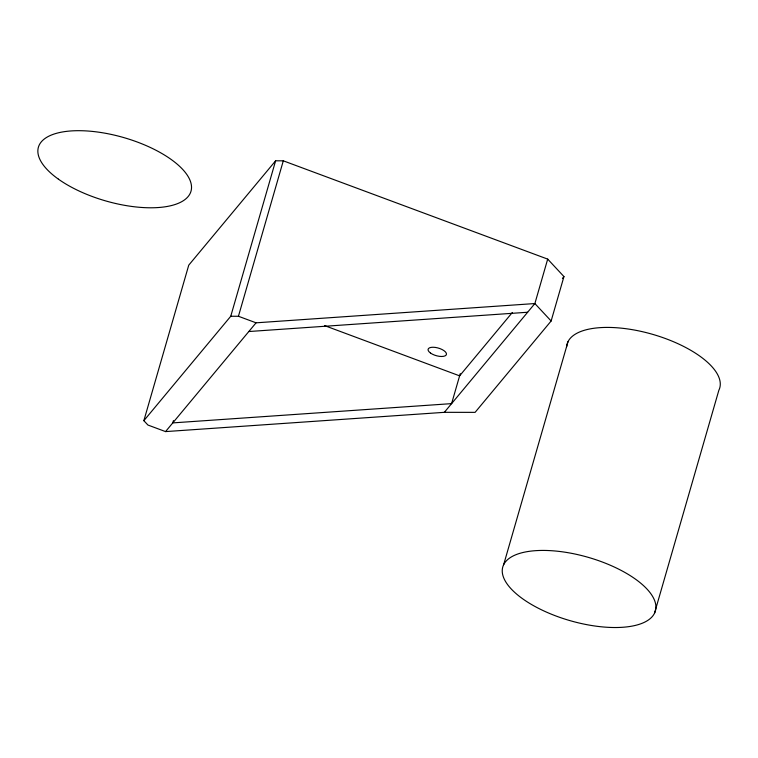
<?xml version="1.0" encoding="UTF-8"?>
<svg xmlns="http://www.w3.org/2000/svg" width="758" height="758" viewBox="0 0 758 758"><rect width="100%" height="100%" fill="white"/><g stroke="black" fill="none" stroke-linecap="round" stroke-linejoin="round"><path stroke-width="1.14" d="M143.859 420.681L188.751 265.158L275.618 160.8L283.303 160.819L547.693 259.113L563.952 276.566L551.132 320.994L475.095 412.361L444.359 412.324L165.547 431.596L147.924 425.039L143.859 420.681L230.754 316.257L275.618 160.8M173.44 420.633L172.786 422.898L451.597 403.626L460.258 373.628M230.754 316.257L238.438 316.266L283.303 160.819M547.693 259.113L534.873 303.551L444.359 412.324M503.653 564.682L568.017 341.678M654.495 613.26A79.41 32.935 16.1 0 0 554.107 550.905A79.41 32.935 16.1 0 0 528.61 602.752A79.41 32.935 16.1 0 0 654.495 613.26L718.859 390.256A79.41 32.935 16.1 0 0 651.946 334.145A79.41 32.935 16.1 0 0 566.624 346.88M165.547 431.596L256.062 322.823L534.873 303.551L551.132 320.994M512.313 312.523L459.613 375.854L324.623 325.618M562.445 278.375L563.952 276.566M248.823 331.53L527.634 312.249M238.438 316.266L256.062 322.823M430.506 353.048A9.532 3.951 16.1 0 0 446.074 355.142A9.532 3.951 16.1 0 0 435.206 347.401A9.532 3.951 16.1 0 0 430.506 353.048M58.375 179.125A79.41 32.935 16.1 0 0 188.126 196.559A79.41 32.935 16.1 0 0 97.574 132.025A79.41 32.935 16.1 0 0 58.375 179.125"/></g></svg>
